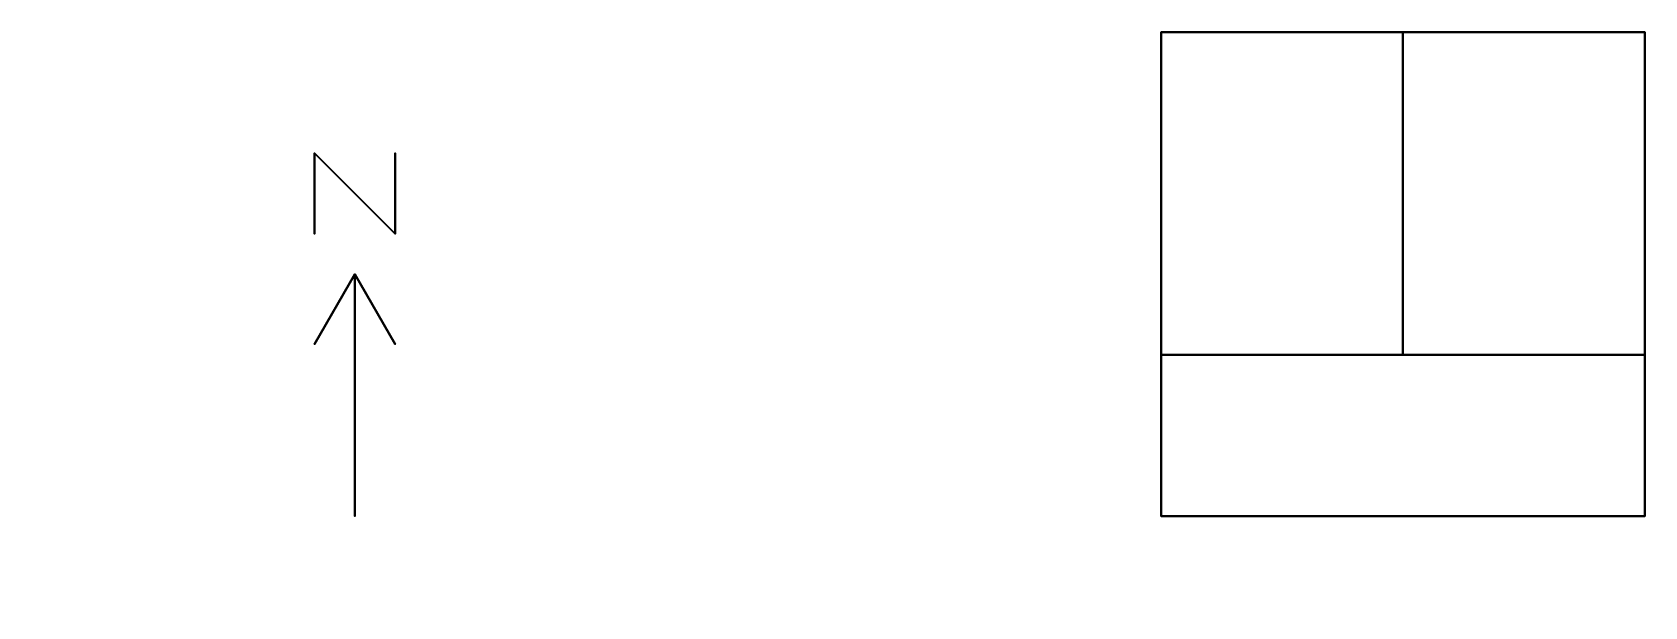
# Model space of a CAD drawing. Header units: metres. Extents: x -14 to 6, y -1.1 to 6.
import ezdxf

# ---------------------------------------------------------------- set-up
doc = ezdxf.new("R2010")
doc.units = ezdxf.units.M

msp = doc.modelspace()

# ---------------------------------------------------------------- linework, layer by layer
at = {"layer": '1', "color": 3}
for points in [[(-10.5, 4.5, 0.1), (-10.5, 4.5), (-10.5, 3.5), (-10.5, 3.5, 0.1)], [(-10.5, 4.5, 0.1), (-10.5, 4.5), (-9.5, 3.5), (-9.5, 3.5, 0.1)], [(-9.5, 4.5, 0.1), (-9.5, 4.5), (-9.5, 3.5), (-9.5, 3.5, 0.1)], [(-10, 3, 0.1), (-10, 3), (-10.5, 2.134), (-10.5, 2.134, 0.1)], [(-10, 3, 0.1), (-10, 3), (-10, 0), (-10, 0, 0.1)], [(-10, 3, 0.1), (-10, 3), (-9.5, 2.134), (-9.5, 2.134, 0.1)]]:
    msp.add_3dface(points, dxfattribs=at)
at = {"layer": 'THERMAL_ZONE_1', "color": 43}
for points in [[(3, 6, 3.5), (3, 6), (0, 6), (0, 6, 3.5)], [(0, 6, 3.5), (0, 6), (0, 2), (0, 2, 3.5)], [(3, 2, 3.5), (3, 2), (3, 6), (3, 6, 3.5)], [(0, 2, 3.5), (0, 2), (3, 2), (3, 2, 3.5)]]:
    msp.add_3dface(points, dxfattribs=at)
at = {"layer": 'THERMAL_ZONE_1', "color": 8}
msp.add_3dface([(3, 6), (3, 2), (0, 2), (0, 6)], dxfattribs=at)
at = {"layer": 'THERMAL_ZONE_1', "color": 15}
msp.add_3dface([(3, 2, 3.5), (3, 6, 3.5), (0, 6, 3.5), (0, 2, 3.5)], dxfattribs=at)
at = {"layer": 'THERMAL_ZONE_2', "color": 43}
for points in [[(6, 6, 3.5), (6, 6), (3, 6), (3, 6, 3.5)], [(3, 6, 3.5), (3, 6), (3, 2), (3, 2, 3.5)], [(6, 2, 3.5), (6, 2), (6, 6), (6, 6, 3.5)], [(3, 2, 3.5), (3, 2), (6, 2), (6, 2, 3.5)]]:
    msp.add_3dface(points, dxfattribs=at)
at = {"layer": 'THERMAL_ZONE_2', "color": 8}
msp.add_3dface([(6, 6), (6, 2), (3, 2), (3, 6)], dxfattribs=at)
at = {"layer": 'THERMAL_ZONE_2', "color": 15}
msp.add_3dface([(6, 2, 3.5), (6, 6, 3.5), (3, 6, 3.5), (3, 2, 3.5)], dxfattribs=at)
at = {"layer": 'THERMAL_ZONE_3', "color": 43}
for points in [[(3, 2, 3.5), (3, 2), (0, 2), (0, 2, 3.5)], [(0, 2, 3.5), (0, 2), (0, 0), (0, 0, 3.5)], [(6, 2, 3.5), (6, 2), (3, 2), (3, 2, 3.5)], [(6, 0, 3.5), (6, 0), (6, 2), (6, 2, 3.5)], [(0, 0, 3.5), (0, 0), (6, 0), (6, 0, 3.5)]]:
    msp.add_3dface(points, dxfattribs=at)
at = {"layer": 'THERMAL_ZONE_3', "color": 8}
msp.add_3dface([(6, 2), (6, 0), (0, 0), (0, 2)], dxfattribs=at)
at = {"layer": 'THERMAL_ZONE_3', "color": 15}
msp.add_3dface([(6, 0, 3.5), (6, 2, 3.5), (0, 2, 3.5), (0, 0, 3.5)], dxfattribs=at)

doc.saveas('drawing.dxf')
